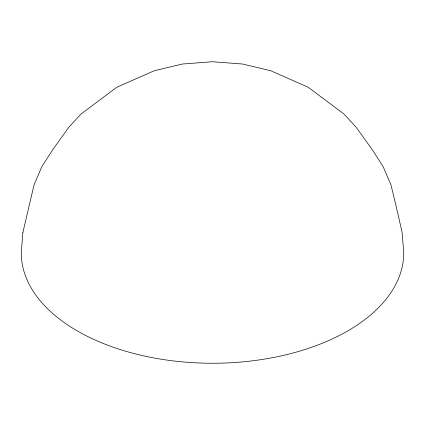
<?xml version="1.0" encoding="UTF-8"?>
<svg xmlns="http://www.w3.org/2000/svg" width="425" height="425" viewBox="0 0 425 425"><rect width="100%" height="100%" fill="white"/><g stroke="black" fill="none" stroke-linecap="round" stroke-linejoin="round"><path stroke-width="0.64" d="M22.886 232.459L21.25 252.843A191.25 110.415 0 0 0 212.5 363.258A191.25 110.415 0 0 0 403.75 252.843L402.114 232.459L395.654 204.127L390.936 184.822L383.169 166.685L372.486 150.014L355.938 126.953L343.899 113.98L308.125 87.215L270.714 70.747L242.633 64.032L212.5 61.742L182.367 64.032L154.286 70.747L116.875 87.215L81.101 113.98L69.062 126.953L52.514 150.014L41.831 166.685L34.064 184.822L22.886 232.459"/></g></svg>
